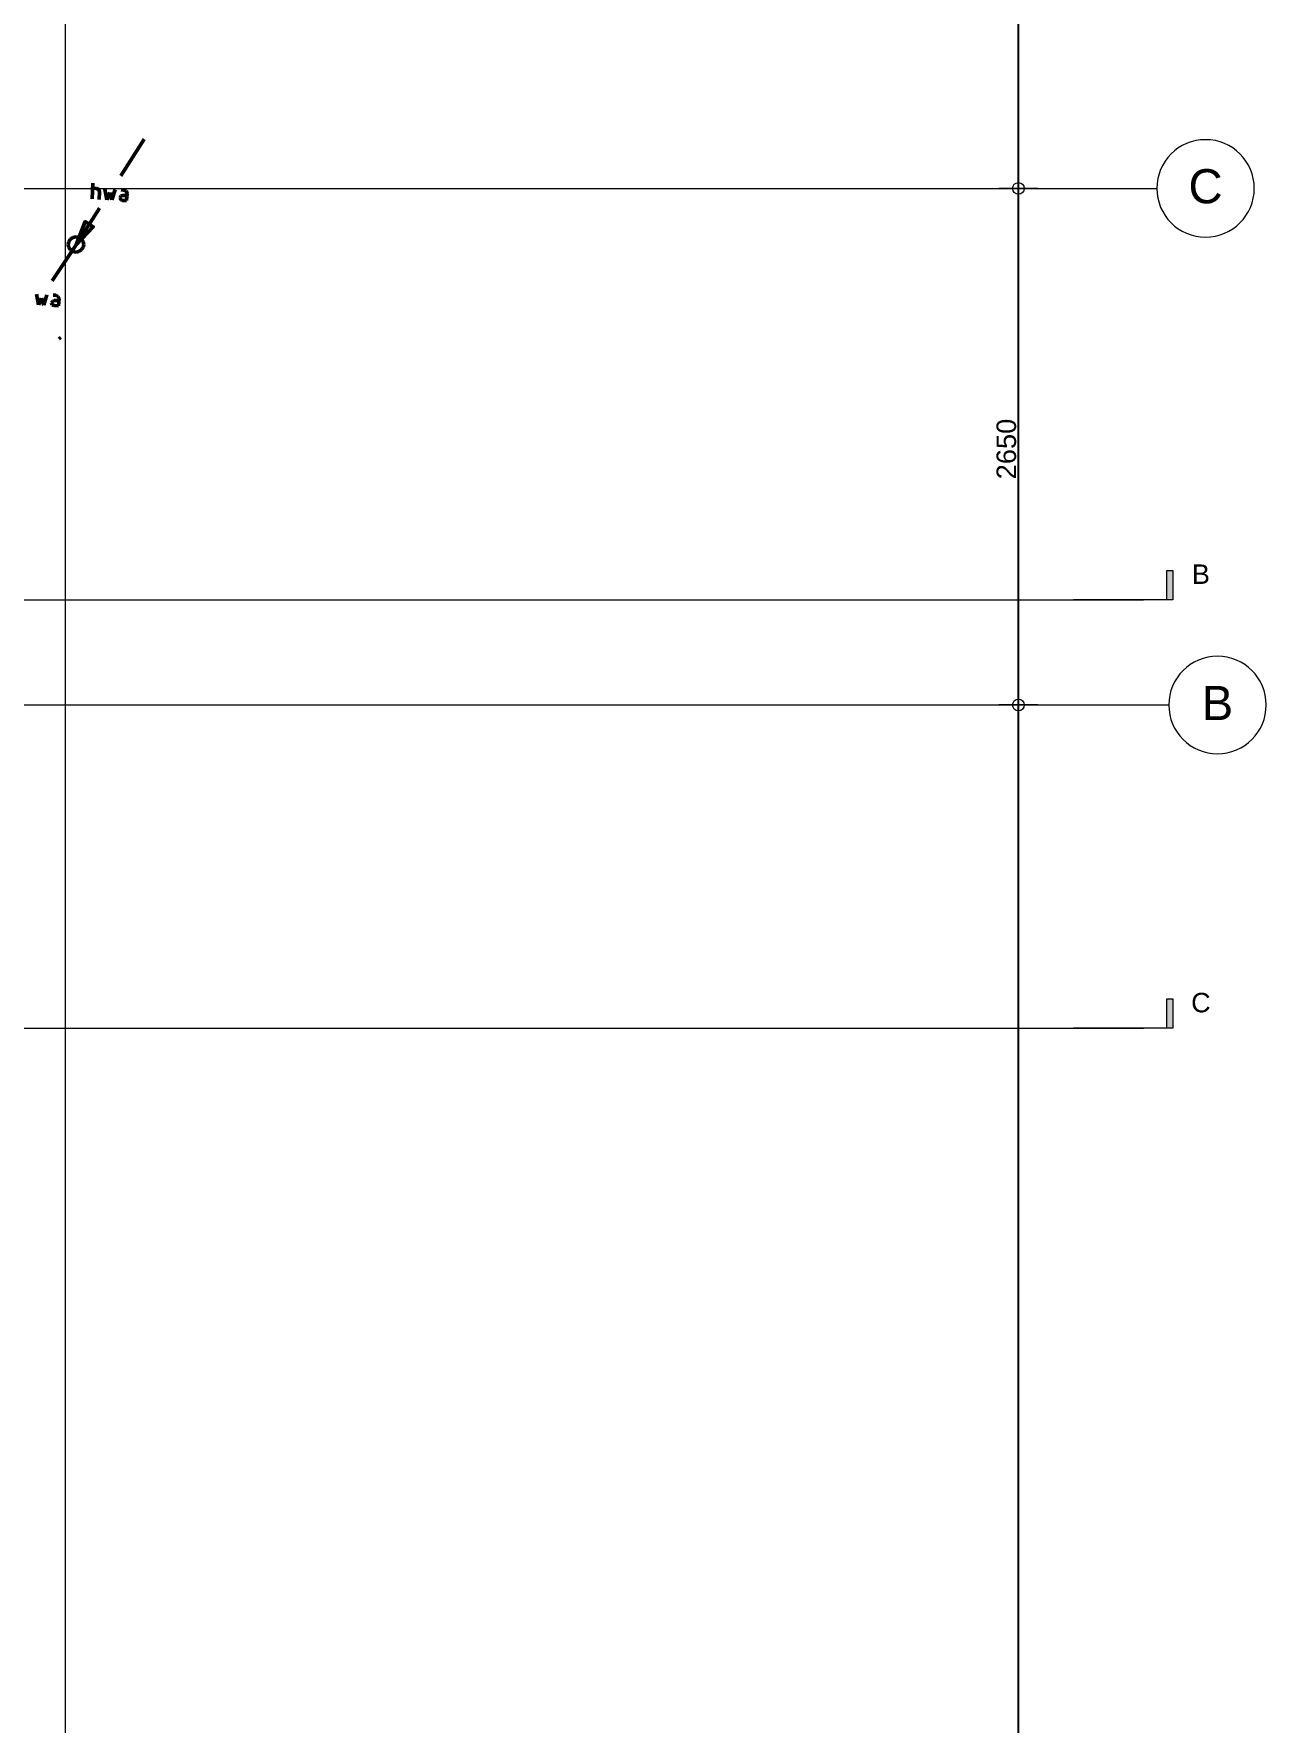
# Model space of a CAD drawing. Header units: metres. Extents: x -4.5 to 35.1, y -3.6 to 25.4.
# Drawn here: x 21.14 to 27.46, y 7.63 to 16.29 of the extents above; entities that cross this region are included whole.
import ezdxf

# ---------------------------------------------------------------- set-up
doc = ezdxf.new("R2010")
doc.units = ezdxf.units.M
doc.header["$PDMODE"] = 65
doc.layers.add('New_A Stramien', color=7, linetype='Continuous', lineweight=13)
doc.layers.add('Standard', color=7, linetype='Continuous', lineweight=25)
doc.styles.add('ARIAL', font='ARIAL.TTF')
doc.dimstyles.new('_DIMSTYLE_3', dxfattribs={"dimtxt": 0.1, "dimasz": 0.2, "dimexe": 0, "dimexo": 0, "dimgap": 0.05, "dimtad": 2, "dimdec": 0, "dimlfac": 1000, "dimrnd": 1, "dimdsep": 46, "dimtxsty": 'ARIAL', "dimblk1": 'ALL_ML_KREIS', "dimblk2": 'ALL_ML_KREIS', "dimsah": 1, "dimcen": 0, "dimclrd": 9, "dimclre": 9, "dimclrt": 9, "dimadec": 0, "dimazin": 0, "dimtfac": 1, "dimtdec": 0, "dimtix": 1, "dimtmove": 2, "dimatfit": 3, "dimfxl": 0, "dimtzin": 0, "dimlwd": 0, "dimlwe": 13, "dimarcsym": 0})

# ---------------------------------------------------------------- blocks, each defined once
blk = doc.blocks.new('ALL_ML_KREIS')
at = {"color": 0, "linetype": 'ByBlock', "lineweight": -2}
for p, q in [((0, -0.5), (0, 0.5)), ((-1, 0), (0.5, 0))]:
    blk.add_line(p, q, dxfattribs=at)
blk.add_circle((0, 0), 0.15, dxfattribs=at)
blk = doc.blocks.new('*D9')
at = {"layer": 'DEFPOINTS', "color": 252, "linetype": 'Continuous', "lineweight": 13}
for p in [(26.19, 21.26), (26.19, 15.5), (26.19, 15.5)]:
    blk.add_point(p, dxfattribs=at)
at = {"layer": 'Standard', "color": 9, "linetype": 'Continuous', "lineweight": -2}
for p, q in [((26.19, 21.26), (26.19, 21.26)), ((26.19, 15.5), (26.19, 15.5))]:
    blk.add_line(p, q, dxfattribs=at)
at = {"layer": 'Standard', "color": 252, "linetype": 'Continuous', "lineweight": -2}
blk.add_line((26.19, 15.5), (26.19, 21.26), dxfattribs=at)
at = {"layer": 'Standard', "color": 9, "linetype": 'Continuous', "lineweight": 13, "xscale": 0.2, "yscale": 0.2, "zscale": 0.2}
for p, rotation in [((26.19, 21.26), 90), ((26.19, 15.5), -90.00000000000001)]:
    blk.add_blockref('ALL_ML_KREIS', p, dxfattribs=dict(at, rotation=rotation))
at = {"layer": 'Standard', "color": 9, "linetype": 'Continuous', "lineweight": 13, "insert": (26.1283, 18.368), "char_height": 0.1, "width": 0.4, "attachment_point": 5, "rotation": 90, "style": 'ARIAL'}
blk.add_mtext('\\A1;{5760}', dxfattribs=at)
blk = doc.blocks.new('*D19')
at = {"layer": 'DEFPOINTS', "color": 252, "linetype": 'Continuous', "lineweight": 13}
for p in [(26.19, 12.85), (26.19, 1), (26.19, 1)]:
    blk.add_point(p, dxfattribs=at)
at = {"layer": 'Standard', "color": 9, "linetype": 'Continuous', "lineweight": -2}
for p, q in [((26.19, 12.85), (26.19, 12.85)), ((26.19, 1), (26.19, 1))]:
    blk.add_line(p, q, dxfattribs=at)
at = {"layer": 'Standard', "color": 252, "linetype": 'Continuous', "lineweight": -2}
blk.add_line((26.19, 1), (26.19, 12.85), dxfattribs=at)
at = {"layer": 'Standard', "color": 9, "linetype": 'Continuous', "lineweight": 13, "xscale": 0.2, "yscale": 0.2, "zscale": 0.2}
for p, rotation in [((26.19, 12.85), 90), ((26.19, 1), -90.00000000000001)]:
    blk.add_blockref('ALL_ML_KREIS', p, dxfattribs=dict(at, rotation=rotation))
at = {"layer": 'Standard', "color": 9, "linetype": 'Continuous', "lineweight": 13, "insert": (26.1283, 6.9091), "char_height": 0.1, "width": 0.5, "attachment_point": 5, "rotation": 90, "style": 'ARIAL'}
blk.add_mtext('\\A1;{11850}', dxfattribs=at)
blk = doc.blocks.new('*D20')
at = {"layer": 'DEFPOINTS', "color": 252, "linetype": 'Continuous', "lineweight": 13}
for p in [(26.19, 15.5), (26.19, 12.85), (26.19, 12.85)]:
    blk.add_point(p, dxfattribs=at)
at = {"layer": 'Standard', "color": 9, "linetype": 'Continuous', "lineweight": -2}
for p, q in [((26.19, 15.5), (26.19, 15.5)), ((26.19, 12.85), (26.19, 12.85))]:
    blk.add_line(p, q, dxfattribs=at)
at = {"layer": 'Standard', "color": 252, "linetype": 'Continuous', "lineweight": -2}
blk.add_line((26.19, 12.85), (26.19, 15.5), dxfattribs=at)
at = {"layer": 'Standard', "color": 9, "linetype": 'Continuous', "lineweight": 13, "xscale": 0.2, "yscale": 0.2, "zscale": 0.2}
for p, rotation in [((26.19, 15.5), 90), ((26.19, 12.85), -90.00000000000001)]:
    blk.add_blockref('ALL_ML_KREIS', p, dxfattribs=dict(at, rotation=rotation))
at = {"layer": 'Standard', "color": 9, "linetype": 'Continuous', "lineweight": 13, "insert": (26.1283, 14.163), "char_height": 0.1, "width": 0.4, "attachment_point": 5, "rotation": 90, "style": 'ARIAL'}
blk.add_mtext('\\A1;{2650}', dxfattribs=at)
blk = doc.blocks.new('*D21')
at = {"layer": 'DEFPOINTS', "color": 252, "linetype": 'Continuous', "lineweight": 13}
for p in [(26.19, 21.26), (26.19, 15.5), (26.19, 15.5)]:
    blk.add_point(p, dxfattribs=at)
at = {"layer": 'Standard', "color": 9, "linetype": 'Continuous', "lineweight": -2}
for p, q in [((26.19, 21.26), (26.19, 21.26)), ((26.19, 15.5), (26.19, 15.5))]:
    blk.add_line(p, q, dxfattribs=at)
at = {"layer": 'Standard', "color": 252, "linetype": 'Continuous', "lineweight": -2}
blk.add_line((26.19, 15.5), (26.19, 21.26), dxfattribs=at)
at = {"layer": 'Standard', "color": 9, "linetype": 'Continuous', "lineweight": 13, "xscale": 0.2, "yscale": 0.2, "zscale": 0.2}
for p, rotation in [((26.19, 21.26), 90), ((26.19, 15.5), -90.00000000000001)]:
    blk.add_blockref('ALL_ML_KREIS', p, dxfattribs=dict(at, rotation=rotation))
at = {"layer": 'Standard', "color": 9, "linetype": 'Continuous', "lineweight": 13, "insert": (26.1283, 18.368), "char_height": 0.1, "width": 0.4, "attachment_point": 5, "rotation": 90, "style": 'ARIAL'}
blk.add_mtext('\\A1;{5760}', dxfattribs=at)
blk = doc.blocks.new('NSY101')
at = {"color": 0, "linetype": 'ByBlock', "lineweight": -2}
blk.add_circle((0, 0), 0.05, dxfattribs=at)
blk = doc.blocks.new('COMPLEXOBJECT_5')
at = {"layer": 'Standard', "color": 252, "linetype": 'Continuous', "lineweight": 13, "insert": (27.15, 15.51), "char_height": 0.175, "width": 0.264875, "attachment_point": 5, "style": 'ARIAL'}
blk.add_mtext('\\W0.99;C', dxfattribs=at)
blk = doc.blocks.new('COMPLEXOBJECT_6')
at = {"layer": 'Standard', "color": 252, "linetype": 'Continuous', "lineweight": 13, "insert": (27.2113, 12.86), "char_height": 0.175, "width": 0.249662, "attachment_point": 5, "style": 'ARIAL'}
blk.add_mtext('\\W0.99;B', dxfattribs=at)

msp = doc.modelspace()

# ---------------------------------------------------------------- hatches: boundary and pattern name
at = {"layer": 'Standard', "linetype": 'Continuous', "lineweight": 13}
for points in [[(26.9817, 13.3895), (26.9817, 13.5395), (26.9517, 13.5395), (26.9517, 13.3895)], [(26.9817, 11.1917), (26.9817, 11.3417), (26.9517, 11.3417), (26.9517, 11.1917)]]:
    msp.add_hatch(color=0, dxfattribs=at).paths.add_polyline_path(points)

# ---------------------------------------------------------------- linework, layer by layer
at = {"layer": 'New_A Stramien', "color": 252, "linetype": 'Continuous', "lineweight": 13}
for p, q in [((21.3, -1.7955), (21.3, 23.4554)), ((21.3, -1.7955), (21.3, 23.4554)), ((-2.89, 15.5), (25.9, 15.5)), ((-2.89, 15.5), (25.9, 15.5)), ((25.9, 15.5), (26.9, 15.5)), ((-2.8287, 12.85), (25.9613, 12.85)), ((-2.8287, 12.85), (25.9613, 12.85)), ((25.9613, 12.85), (26.9613, 12.85))]:
    msp.add_line(p, q, dxfattribs=at)
for centre, start, end in [((27.15, 15.5), 0, 180), ((27.15, 15.5), 180, 0), ((27.2113, 12.85), 0, 180), ((27.2113, 12.85), 180, 0)]:
    msp.add_arc(centre, 0.25, start, end, dxfattribs=at)
at = {"layer": 'Standard', "color": 4, "linetype": 'Continuous', "lineweight": 50}
for p, q in [((21.5837, 15.5643), (21.7041, 15.752)), ((21.4368, 15.4459), (21.4408, 15.5275)), ((21.4408, 15.501), (21.4592, 15.499)), ((21.4714, 15.4949), (21.4592, 15.499)), ((21.4755, 15.4826), (21.4714, 15.4949)), ((21.4755, 15.4826), (21.4735, 15.4439)), ((21.5021, 15.4969), (21.5123, 15.4418)), ((21.5123, 15.4418), (21.5286, 15.4785)), ((21.5286, 15.4785), (21.5388, 15.4418)), ((21.5388, 15.4418), (21.5551, 15.4949)), ((21.5837, 15.4622), (21.5796, 15.452)), ((21.5796, 15.452), (21.5837, 15.4439)), ((21.5939, 15.4643), (21.5837, 15.4622)), ((21.5837, 15.4439), (21.5919, 15.4377)), ((21.5857, 15.4928), (21.6021, 15.4908)), ((21.6143, 15.4377), (21.5919, 15.4377)), ((21.5939, 15.4643), (21.6164, 15.4643)), ((21.6123, 15.4867), (21.6021, 15.4908)), ((21.6164, 15.4745), (21.6123, 15.4867)), ((21.6164, 15.4745), (21.6143, 15.4377)), ((21.3551, 15.2112), (21.4755, 15.399)), ((21.2327, 15.0255), (21.3551, 15.2112)), ((21.3184, 15.2275), (21.3143, 15.2112)), ((21.3143, 15.2112), (21.3184, 15.1969)), ((21.3266, 15.2398), (21.3184, 15.2275)), ((21.3184, 15.1969), (21.3266, 15.1847)), ((21.3388, 15.2479), (21.3266, 15.2398)), ((21.3266, 15.1847), (21.3388, 15.1765)), ((21.3551, 15.252), (21.3388, 15.2479)), ((21.3388, 15.1765), (21.3551, 15.1724)), ((21.3694, 15.2479), (21.3551, 15.252)), ((21.3551, 15.1724), (21.3694, 15.1765)), ((21.3816, 15.2398), (21.3694, 15.2479)), ((21.3694, 15.1765), (21.3816, 15.1847)), ((21.3919, 15.2275), (21.3816, 15.2398)), ((21.3816, 15.1847), (21.3919, 15.1969)), ((21.3939, 15.2112), (21.3919, 15.2275)), ((21.3919, 15.1969), (21.3939, 15.2112)), ((21.151, 14.9581), (21.1612, 14.903)), ((21.1612, 14.903), (21.1776, 14.9377)), ((21.1776, 14.9377), (21.1898, 14.901)), ((21.1898, 14.901), (21.2041, 14.954)), ((21.2347, 14.9214), (21.2286, 14.9132)), ((21.2286, 14.9132), (21.2327, 14.903)), ((21.2429, 14.9255), (21.2347, 14.9214)), ((21.2367, 14.952), (21.251, 14.952)), ((21.2429, 14.9255), (21.2653, 14.9255)), ((21.2633, 14.9459), (21.251, 14.952)), ((21.2674, 14.9357), (21.2633, 14.9459)), ((21.2674, 14.9357), (21.2653, 14.8969)), ((21.2327, 14.903), (21.2429, 14.899)), ((21.2653, 14.8969), (21.2429, 14.899))]:
    msp.add_line(p, q, dxfattribs=at)
at = {"layer": 'Standard', "color": 32, "linetype": 'Continuous', "lineweight": 50}
msp.add_line((21.2773, 14.7357), (21.2671, 14.7276), dxfattribs=at)
at = {"layer": 'Standard', "color": 252, "linetype": 'Continuous', "lineweight": 13}
for p, q in [((26.9517, 13.5395), (26.9817, 13.5395)), ((26.9517, 13.3895), (26.9517, 13.5395)), ((26.9817, 13.5395), (26.9817, 13.3895)), ((-4.1221, 13.3895), (26.8317, 13.3895)), ((-4.1221, 13.3895), (26.8317, 13.3895)), ((26.9817, 13.3895), (26.4717, 13.3895)), ((26.9817, 13.3895), (26.9517, 13.3895)), ((26.9517, 11.3417), (26.9817, 11.3417)), ((26.9517, 11.1917), (26.9517, 11.3417)), ((26.9817, 11.3417), (26.9817, 11.1917)), ((-4.1221, 11.1917), (26.8317, 11.1917)), ((-4.1221, 11.1917), (26.8317, 11.1917)), ((26.9817, 11.1917), (26.4717, 11.1917)), ((26.9817, 11.1917), (26.9517, 11.1917))]:
    msp.add_line(p, q, dxfattribs=at)
at = {"layer": 'Standard', "color": 7, "linetype": 'Continuous', "lineweight": 50}
msp.add_lwpolyline([(21.3551, 15.2112), (21.4021, 15.3296), (21.4429, 15.303), (21.3551, 15.2112)], close=True, dxfattribs=at)

# ---------------------------------------------------------------- block references
at = {"layer": 'New_A Stramien', "color": 252, "linetype": 'Continuous', "lineweight": 13, "xscale": 1e-09, "yscale": 1e-09, "zscale": 1e-09}
for p in [(25.9, 15.5), (25.9, 15.5), (25.9613, 12.85), (25.9613, 12.85)]:
    msp.add_blockref('NSY101', p, dxfattribs=at)
at = {"layer": 'Standard', "color": 252, "linetype": 'Continuous', "lineweight": 13}
for name in ['COMPLEXOBJECT_5', 'COMPLEXOBJECT_6']:
    msp.add_blockref(name, (0, 0), dxfattribs=at)

# ---------------------------------------------------------------- texts
at = {"layer": 'Standard', "color": 252, "linetype": 'Continuous', "lineweight": 13, "char_height": 0.1, "attachment_point": 6, "style": 'ARIAL'}
for s, insert, width in [('\\W0.99;B', (27.1724, 13.5211), 0.142664), ('\\W0.99;C', (27.1761, 11.3225), 0.151357)]:
    msp.add_mtext(s, dxfattribs=dict(at, insert=insert, width=width))

# ---------------------------------------------------------------- dimensions: what is measured, and where the dimension line sits
at = {"layer": 'Standard', "color": 252, "linetype": 'Continuous', "lineweight": 13}
for base, p1, p2, picture, middle in [((26.19, 21.26), (26.19, 15.5), (26.19, 21.26), '*D9', (26.1283, 18.368)), ((26.19, 21.26), (26.19, 15.5), (26.19, 21.26), '*D21', (26.1283, 18.368)), ((26.19, 15.5), (26.19, 12.85), (26.19, 15.5), '*D20', (26.1283, 14.163)), ((26.19, 12.85), (26.19, 1), (26.19, 12.85), '*D19', (26.1283, 6.9091))]:
    dim = msp.add_linear_dim(base=base, p1=p1, p2=p2, angle=90, dimstyle='_DIMSTYLE_3', override={"dimpost": '<>', "dimclrd": 9, "dimclre": 9, "dimclrt": 9, "dimlwd": 0, "dimlwe": 13}, dxfattribs=at)
    dim.commit()
    dim.dimension.update_dxf_attribs({"geometry": picture, "text_midpoint": middle, "dimtype": 160})

doc.saveas('drawing.dxf')
